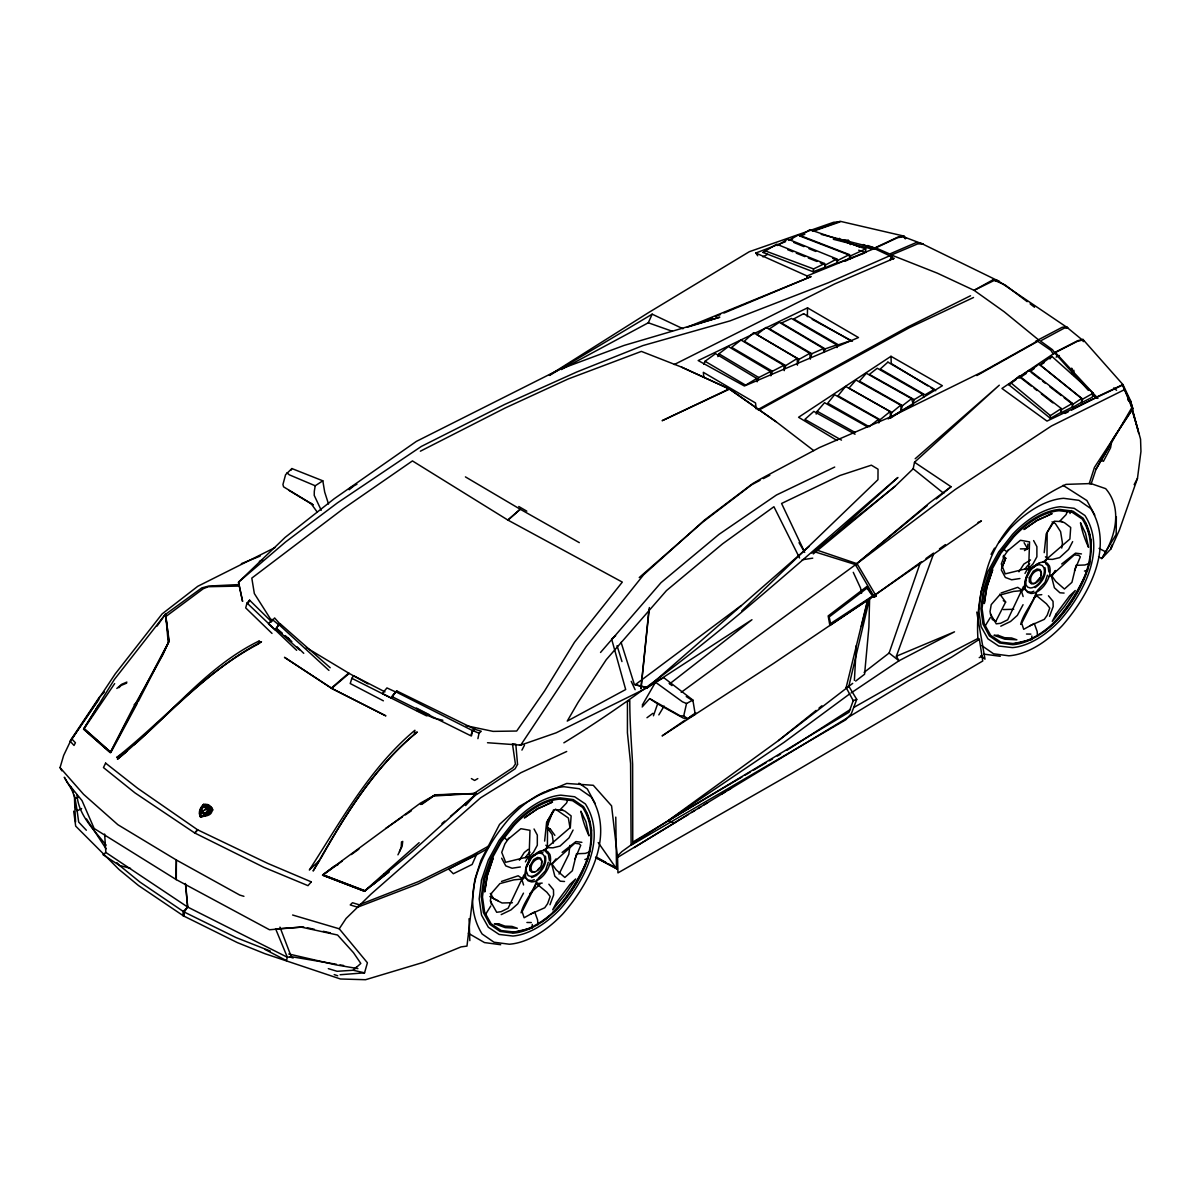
<?xml version="1.0" encoding="UTF-8"?>
<svg xmlns="http://www.w3.org/2000/svg" width="1201" height="1201" viewBox="0 0 1201 1201"><rect width="100%" height="100%" fill="white"/><g stroke="black" fill="none" stroke-linecap="round" stroke-linejoin="round"><path stroke-width="1.5" d="M185.795 885.422L187.656 907.04L184.203 912.099L184.188 916.363L138.46 885.512L118.959 869.434L75.678 826.108L73.696 811.215M1072.328 373.511L1072.343 369.863M469.831 940.653L469.051 918.705M206.407 812.191C205.221 815.104 203.554 812.492 201.918 813.377C204.755 810.84 206.242 817.145 206.407 812.191C211.256 806.622 203.329 807.612 207.953 808.633M205.011 814.683L205.806 813.452M1116.33 516.655L1116.194 534.385L1105.611 551.814L1099.035 548.392M807.342 316.719L807.537 307.861L698.186 360.555L744.395 386.001L858.475 337.541L807.537 307.861M869.629 598.038L868.893 627.132L864.585 674.226L855.682 681.087M1072.433 403.356L1072.298 407.109L1061.023 412.769L1061.549 409.631L1072.433 403.356L1029.437 370.163L1019.679 377.024L1031.239 386.016M212.487 810.525L212.022 809.864L205.896 815.014L200.252 816.53C227.364 816.155 198.09 790.603 200.282 816.14L202.158 816.71L207.263 814.773L212.337 809.669M200.972 816.92L200.747 811.185L204.35 804.88L200.387 811.11L200.297 816.38M532.103 928.208L532.283 924.425M1031.674 639.773L1031.854 636.005M856.343 645.462L854.391 680.366M1027.891 544.038L1027.606 548.767L1024.453 550.598M401.524 841.796L401.194 847.2L399.453 851.509M202.338 813.437L201.513 811.876L200.357 812.416L206.692 808.858L208.554 810.014L207.308 813.497M1081.711 398.372L1081.425 402.41L1072.343 407.529L1072.763 404.407L1081.711 398.372L1039.06 364.113L1029.632 371.214M200.597 817.13C195.868 809.354 206.137 798.23 212.097 808.543L211.631 807.883L212.787 810.165M185.404 883.471L187.656 907.04L183.198 911.529L182.897 915.612L237.393 942.62L264.851 953.669L340.483 978.995L365.539 979.716L423.428 962.331L461.049 946.898L466.979 946.088L474.86 879.402L480.82 860.622L499.556 824.396L519.267 806.441L539.324 795.002L566.737 783.457L593.294 785.304L611.579 805.871L617.569 857.439L617.945 872.902L791.609 773.519L982.748 661L979.385 639.337L977.914 638.482L948.024 654.02L853.791 707.464M544.623 841.09L546.605 822.4L552.43 812.146M1044.209 552.655L1046.176 533.98L1052.001 523.726M1061.279 408.535L1060.993 412.333L1050.41 418.368L1008.825 384.74L1019.334 375.973L1061.279 408.535L1050.395 415.621L1050.41 418.368M521.069 912.835C524.221 900.69 533.875 891.202 537.147 879.552M1020.64 624.415C1023.792 612.27 1033.46 602.782 1036.718 591.117M549.337 860.396L548.362 854.181L546.095 852.17M1048.908 571.976L1047.948 565.761L1045.681 563.749M640.944 688.638L648.96 609.417M640.959 688.638L649.366 607.556M540.015 851.314L529.01 859.511L529.986 830.311L520.874 828.69L507.077 840.1L503.309 836.902M1039.601 562.894L1028.581 571.075L1029.557 541.891L1020.46 540.27L1006.648 551.664L1002.88 548.482M569.89 845.399L568.839 854.331L559.05 874.073M402.725 841.331L402.14 846.315L397.936 854.842M1089.517 564.65L1089.953 561.257M1098.54 556.739L1101.767 558.555L1110.925 548.902L1119.407 530.046L1137.467 478.373L1140.95 451.471L1140.56 439.221L1131.927 407.694L1122.605 385.071L1046.987 421.101L1001.949 388.463L1054.673 352.929L1077.267 341.369L1082.461 340.063L1083.302 341.624M541.471 863.534L541.771 861.312M1041.042 575.114L1041.342 572.877M1061.729 548.061L1062.42 543.017L1060.603 531.668L1055.319 523.516L1052.031 521.865M414.3 734.366L414.885 730.283C369.638 768.175 340.904 821.094 309.348 869.989L319.871 860.126L313.116 871.01C341.895 820.838 371.92 769.135 417.272 731.979C375.733 765.893 346.759 812.281 320.802 858.535M208.989 807.928L208.899 807.072M212.697 809.414L212.232 808.753L210.775 810.525M209.89 808.798L207.758 806.697M206.692 808.858L207.713 809.699L207.413 808.843M813.137 271.756L813.602 268.934L824.622 263.544L824.952 267.283L813.137 271.756L763.025 252.45L776.597 244.178L824.622 263.544M328.519 504.03L324.69 492.05L322.814 480.805L315.232 485.774L314.302 491.239L314.227 495.382L321.237 510.275M849.362 254.597L837.728 260.422L837.217 263.319L849.407 258.53L849.362 254.597L798.545 234.886L788.697 240.395M806.802 277.431L807.072 275.96L874.088 248.667L897.657 237.663L903.527 236.762L922.308 243.863L999.127 281.349L994.188 280.464L974.086 290.327L937.335 273.167L891.442 255.032L828.3 282.76L730.013 320.892L642.88 345.588L576.855 371.95L504.585 404.482L421.326 446.442L337.391 502.904L285.673 541.891L238.504 582.17L242.557 601.326L238.504 582.17L285.087 537.432L334.238 498.715L416.387 441.383L559.186 369.578L624.055 345.438L719.804 317.214L687.317 327.197L811.125 276.56L723.948 313.056M692.857 700.048L686.537 703.516L683.729 715.901L687.512 718.558L695.244 714.355L692.857 700.048L663.718 677.634L655.506 682.228L642.25 705.152M205.806 814.098L204.921 813.392M471.468 735.913L472.578 730.508L474.755 729.262L481.271 731.259L479.049 733.226L477.908 738.645M563.854 742.834C685.636 668.522 789.763 569.589 897.913 477.488L813.287 553.916L895.165 486.225L913.18 468.78L914.516 462.25L999.292 385.191L915.192 458.752M1093.12 393.222L1092.174 397.291L1081.365 402.8L1082.521 399.212L1093.12 393.222L1051.731 356.277L1039.991 364.894L1082.521 399.212M867.392 600.77L846.135 687.572L853.235 700.633L849.032 712.223L632.762 842.111L632.627 764.406C631.426 742.924 629.729 721.966 629.789 700.423L627.447 701.444L627.417 732.7L630.585 763.506L631.125 845.219L845.699 719.819L851.344 713.709L856.748 699.402L848.822 686.281L869.704 597.963M890.151 260.422L891.442 255.032L893.469 259.311M861.357 626.442L867.557 601.491M836.827 258.966L825.537 264.941L824.802 267.823L837.262 262.719L836.827 258.966L787.856 239.059L777.347 245.544M270.72 620.917L249.583 600.185L247.031 603.022L245.695 607.901L272.011 633.422M548.256 862.198L545.479 870.74L538.093 878.562M1047.422 575.219L1045.05 582.32L1037.664 590.141M209.349 808.858L210.16 807.657L212.007 809.759M340.123 974.747L364.549 972.825L367.416 962.782L339.237 928.793L292.609 915.012M61.836 770.802L60.05 767.604L63.653 755.429L70.394 741.347L115.251 673.866L162.105 613.921L197.79 586.283L275.134 547.506M384.981 691.896L353.604 675.728L351.863 678.325L350.227 683.534L383.374 700.829M810.465 357.988L811.846 353.71L823.496 348.515L823.706 351.983M902.506 405.638L900.675 411.342L913.315 404.452L911.559 398.687L866.356 373.271L859.436 381.182L902.506 405.638L911.559 398.687M208.028 807.763C207.112 806.952 209.259 807.718 207.473 807.327M208.554 807.898L208.614 807.627M208.449 810.24L205.461 805.946L206.182 807.282C208.959 803.589 204.981 808.798 204.29 806.006M205.926 806.607L206.677 806.472L206.182 807.282M587.334 859.556L588.88 854.887M1096.003 469.306L1091.154 483.913L1089.277 483.508L1094.471 467.339L1132.828 408.685L1130.772 401.915L1132.828 408.685L1113.807 437.509L1096.003 469.306L1132.033 407.289M1086.905 571.121L1088.451 566.467M864.12 672.38L889.115 653.029L920.176 563.104M210.655 809.234L210.76 808.258L210.04 809.519M770.862 375.823L772.423 371.244L783.788 365.359L784.268 370.644M797.524 363.918L799.1 359.339L809.789 353.349L810.33 359.174M890.256 417.077L891.833 412.498L900.72 405.172L855.983 380.026L848.972 388.133L891.833 412.498M823.946 352.313L825.147 348.875L836.797 344.897L837.022 347.569M912.415 404.782L914.201 399.618L922.938 394.363L923.719 397.381M653.434 715.796L657.608 703.861L649.666 698.622L642.145 706.969M896.366 656.226L954.51 631.831L898.979 660.775L896.366 656.226L933.672 553.541M204.125 806.216L205.191 805.015L205.821 805.766L204.59 806.877L203.119 805.286M1001.754 568.463L1005.537 558.39L1003.451 555.372M1003.646 563.704L1005.642 558.15L1003.27 556.784M784.238 369.638L785.724 365.599L797.194 358.483L753.612 332.692L744.26 341.279L785.724 365.599M879.117 422.407L880.108 419.719L890.151 411.523L845.639 386.437L837.998 395.775L880.108 419.719M549.968 904.758L553.616 894.985L553.466 889.776L548.857 884.206M1049.554 616.338L1053.187 606.565L1053.037 601.341L1048.443 595.786M717.853 356.607L718.904 353.785L728.422 346.579L770.562 371.544L770.727 375.192M574.934 859.105L580.744 845.324L579.257 843.853L574.829 843.252L552.175 863.699L549.202 864.945M757.185 381.753L758.762 377.534L770.562 371.544M816.155 414.105L817.205 411.282L824.532 402.695L867.617 426.94M1074.505 570.67L1080.315 556.889L1078.828 555.417L1074.415 554.817L1051.746 575.279L1048.773 576.51M472.624 730.643L470.702 735.718L391.976 696.61L396.72 690.905L474.965 729.277L472.624 730.643L395.94 691.851L391.976 696.61M553.466 809.939L546.815 827.219L550.478 829.336L554.877 835.341M567.758 799.911L566.542 803.034L560.342 809.489L564.89 811.125L571.136 815.899L570.31 827.474L543.407 850.653M1067.329 511.491L1066.128 514.598L1059.913 521.054L1064.476 522.705L1070.707 527.479L1069.881 539.054L1042.993 562.218M127.321 750.805L116.617 757.561C163.861 720.06 204.125 672.485 258.065 644.171L259.386 640.824C209.89 664.829 174.941 709.085 134.242 744.74M1001.544 568.478L1005.642 558.15M703.846 364.278L705.047 361.276L715.556 353.664L756.765 378.465L756.915 381.438M1027.14 575.294L1025.459 581.824L1026.029 584.992L1027.681 587.124L1030.218 587.965A14.247 8.227 -60 0 0 1039.721 582.47L1043.894 574.678L1044.465 570.85L1043.894 567.668L1042.243 565.536L1039.721 564.71A14.247 8.227 -60 0 0 1030.218 570.19M205.236 804.34L206.167 806.667C208.358 804.625 208.629 810.014 209.304 807.477M534.28 879.672L531.518 880.663L528.17 880.048L525.392 877.901L523.981 874.838L508.128 908.211L501.087 911.694L496.689 912.28L490.338 901.035M562.924 810.09L554.667 809.624L547.596 820.929L547.401 846.585L545.689 850.578L543.392 850.173M1033.866 591.252L1031.104 592.243L1027.741 591.613L1024.963 589.466L1023.552 586.418L1007.699 619.791L1000.658 623.274L996.26 623.844L990.465 613.936M1062.51 521.654L1054.253 521.204L1047.167 532.508L1046.972 558.165L1045.26 562.158L1042.963 561.753M202.639 810.825C204.38 812.131 198.766 814.368 201.978 812.537M1069.986 513.518L1071.277 510.545M248.337 602.977L249.583 600.185M561.257 369.578L648.3 322.784L652.173 314.167L682.994 328.759M291.182 470.086L291.888 468.555L322.814 480.805M519.357 860.246L524.267 852.515L528.275 849.347M1018.943 571.811L1023.852 564.095L1030.518 559.951M858.7 250.213L865.726 252.585L865.696 248.877L850.908 255.723L849.362 259.071L864.089 253.231M490.759 906.004L485.594 914.351M990.33 617.569L985.165 625.931M138.205 701.624L169.206 641.304L165.618 615.513M205.356 805.105L204.605 805.751M586.809 861.102C578.297 879.883 567.352 897.702 552.865 912.46M1086.395 572.682C1077.252 593.099 1064.897 612.15 1048.818 627.808M992.191 619.431L995.749 621.487L1005.642 602.046L999.817 594.09M573.087 830.041L568.989 837.908L560.026 846.074L552.94 847.816L546.89 847.606M1072.658 541.621L1068.56 549.488L1059.597 557.639L1052.526 559.381L1046.461 559.186M521.925 750.1L524.462 745.251M84.295 729.007L110.912 752.381L137.334 703.246M1134.149 484.634L1137.467 478.373M523.486 893.139L517.781 903.813L510.95 909.923L501.192 914.607M1023.057 604.703L1017.352 615.377L1010.521 621.502L1000.763 626.186M206.977 806.997L207.818 806.126L209.274 808.393M207.743 807.282L208.434 806.411M71.595 738.735L75.423 742.758L74.027 745.461L70.183 741.287L71.595 738.735L99.278 697.316L104.382 692.046M991.065 554.367L994.533 548.136M525.407 861.868L528.275 856.748L530.677 856.613L526.563 865.501L525.272 876.79L522.765 879.012L513.968 879.838L499.901 883.591L491.659 893.034L490.458 900.059L491.464 904.518M1024.978 573.447L1027.846 568.328L1005.222 573.868L1001.319 563.96L1004.486 555.493L1008.48 549.653M536.907 882.45L522.12 911.679L524.131 917.759L534.685 911.904L537.568 919.831L537.988 924.755M1036.478 594.03L1021.691 623.259L1023.702 629.324L1034.256 623.469L1037.139 631.396L1037.559 636.335M93.378 714.055L98.887 704.612L83.605 729.067L110.237 752.592L132.771 708.515L162.946 654.59L168.831 641.514L165.648 613.891L114.35 679.496L83.605 729.142L110.372 752.622L168.215 642.775L165.648 613.891L157.031 626.111M1105.37 552.445L1101.767 558.555C1115.023 538.273 1123.22 508.939 1105.686 488.657L1090.883 483.553L1066.008 484.378C1029.017 501.478 995.899 532.644 985.961 573.192C979.596 594.405 976.473 616.338 977.914 638.482M1030.248 568.193L1026.134 577.08L1024.843 588.37L1022.336 590.577L1013.539 591.417L999.472 595.171L991.23 604.613L990.029 611.624L991.035 616.098M658.824 714.895L664.108 706.098M1040.156 577.471L1035.172 583.101M1051.656 576.75L1055.319 570.7M204.02 804.115C204.816 808.663 205.791 804.475 205.701 806.006L206.557 805.586L205.536 806.607M1049.989 358.964L1051.731 356.277M339.237 928.793L346.068 918.48L370.944 894.19L480.61 797.809L520.784 772.768L566.707 751.481M357.583 907.205L359.204 904.788L418.473 881.609L472.353 855.217L489.498 845.594L487.036 849.017L472.503 857.049L418.248 883.891L357.583 907.205L350.212 904.923L352.493 902.732L359.204 904.788M525.272 857.844L526.969 855.307A19.246 11.109 -60 0 1 530.076 852.14M529.791 859.871L526.458 866.401L525.888 870.245L528.11 875.559L530.632 876.385A14.247 8.227 -60 0 0 540.135 870.905L544.323 863.114L544.894 859.27L544.323 856.103L542.672 853.956L540.135 853.13A14.247 8.227 -60 0 0 530.632 858.625M1024.843 569.424L1026.54 566.887A19.246 11.109 -60 0 1 1029.662 563.704M1027.681 573.943L1029.362 571.451M114.665 683.594L84.145 728.572L110.912 752.381M508.909 838.088L504.9 843.913L501.733 852.38L505.651 862.288L528.275 856.748M70.183 741.287L98.917 699.537M291.888 468.555L285.583 474.68L282.941 484.498L283.571 486.84L313.146 504.765M330.2 667.756L280.013 623.604L275.915 628.618L299.514 649.921M205.356 807.027L206.467 805.976M998.962 542.567L1010.056 528.635A96.876 55.937 -60 0 1 1063.591 498.31L1078.918 500.322L1090.778 508.563C1114.738 547.116 1088.842 595.201 1062.42 625.481A96.876 55.937 -60 0 1 1008.885 655.806L993.557 653.794L981.682 645.553M204.59 806.877C201.588 806.186 206.617 805.646 203.72 806.712M209.484 807.898L209.424 808.919M210.25 808.018L209.334 809.159L210.355 807.763M209.89 809.579L210.821 808.423M211.106 808.678L210.64 810.225L211.541 809.084L209.785 807.357M211.271 808.768L210.31 810.059L207.233 805.841M210.505 810.18L211.361 808.979M210.926 810.78L211.871 809.009M552.175 863.699L556.033 858.91M1051.746 575.279L1055.619 570.49M204.395 806.832L205.821 805.766M395.94 691.851L396.72 690.905M271.051 622.193L274.609 617.945L279.923 623.95M600.53 652.458L661.03 582.635L718.964 534.385L776.447 495.007L834.71 467.054M537.508 870.109L539.219 868.158M540.015 884.251L529.656 893.739M465.598 805.571L476.542 793.381L433.651 796.023L421.731 804.43M855.923 565.521L857.274 564.035L856.103 563.389L815.359 549.563L814.218 551.679L854.211 564.185L855.923 565.521L874.373 597.107L876.235 596.116L857.274 564.035M200.282 816.14L204.455 815.269L211.406 810.059L211.871 810.72M528.89 857.049L533.439 852.335L537.312 845.219L537.327 835.085L534.04 828.99M1028.461 568.628L1033.01 563.9L1036.883 556.784L1036.898 546.665L1033.611 540.57M617.029 856.463L621.818 851.629L641.139 837.713M118.839 687.723L121.076 685.486L126.66 683.099M741.738 610.904L877.961 479.694L878.036 469.186L871.356 465.177L839.964 475.491L781.581 503.474L804.25 551.319M356.382 967.18L353.184 970.258L337.106 971.294L328.323 968.637M936.285 498.91L951.057 486.72L914.516 462.25M465.418 476.887L520.243 509.239L507.993 520.138L412.438 460.914L343.291 508.729L251.805 578.101L254.342 593.549L271.651 620.797M639.232 577.561L702.795 522.075L751.616 484.814L760.083 480.31M487.501 742.728L520.739 745.115L556.183 732.805L647.414 687.678L809.189 546.365M520.243 509.239L507.813 520.033L622.313 582.095L574.513 642.22L544.593 690.935L516.7 731.034L493.071 731.379L466.228 725.719M116.827 688.473L121.601 684.345L126.871 682.063M419.134 842.667L364.368 891.172L322.694 875.199L342.285 861.072M441.908 823.511L444.76 821.109M450.45 816.32L476.076 794.747L468.99 793.771L435.077 794.792L420.53 804.46M349.161 489.753L353.424 486.21M204.095 813.768L203.149 812.176C201.528 813.542 205.041 810.78 205.251 814.818M126 752.171L117.458 759.212C164.852 719.594 206.107 670.623 261.488 641.709L258.065 644.171M927.307 505.546L855.142 564.995L681.207 692.331M615.633 635.764L611.624 639.052L625.676 689.539L567.247 721.095L578.146 702.285L606.265 659.664L666.48 590.577L722.612 543.813L773.924 506.732L799.581 558.015M562.113 852.44L575.94 841.571L581.869 842.351M1061.684 564.005L1075.526 553.151L1081.455 553.931M373.106 884.627L388.839 872.016L383.9 874.223M811.846 553.091L895.165 486.225M631.846 843.958L668.266 820.613L778.503 740.552L816.11 710.407M819.007 708.08L821.889 705.768M878.396 419.359L869.179 426.715L827.744 403.176L834.62 394.709L878.396 419.359L878.802 422.947M531.488 856.688L534.16 854.572M535.496 876.099C541.741 871.836 547.161 864.014 545.434 856.193M1031.074 568.253L1033.731 566.151M1035.067 587.664C1041.327 583.416 1046.732 575.579 1045.005 567.773M388.839 872.016L364.999 890.722L322.934 874.793L334.509 866.011L337.991 864.735M669.888 683.684L751.961 619.716L647.414 687.678L635.089 684.825L741.167 605.559M134.122 704.777L136.839 702.675M542.357 921.572L549.247 916.243M1043.309 632.086L1046.056 629.94M778.503 740.552L852.71 683.369M104.637 834.049L105.838 852.47L102.956 854.662L119.53 865.456L139.811 881.984L184.203 912.099M201.498 812.116L203.044 811.381M202.534 812.492L201.393 812.597L202.489 812.176M951.057 486.72L929.544 502.844L855.142 564.995L955.185 489.528L1051.355 426.04L1124.046 389.875M1033.851 598.158L1036.718 596.011M646.979 717.733L652.924 713.319M849.572 693.983L784.148 742.278L668.266 820.613L742.053 776.942M351.323 854.557L358.859 849.137M1008.825 384.74L1016.136 379.531M685.065 720.15L662.111 735.913L773.624 663.417L875.109 594.885L921.482 561.723M925.971 558.51L933.462 553.166M939.437 548.887L945.427 544.608M875.109 594.885L981.427 520.904L978.019 522.42M385.731 828.405L402.38 816.95M405.398 814.878L411.448 810.705M689.644 716.997L695.769 712.778M851.104 692.932L898.979 660.775L889.115 653.029M1031.509 370.418L1034.196 368.587M888.109 418.924L942.395 385.716L890.992 356.307L798.575 417.272L836.977 440.467M786.895 750.31L850.548 709.326M891.187 417.663L901.411 411.087L900.72 405.172M1018.973 378.165L1026.179 373.541M979.385 639.337L951.462 657.202L907.821 681.177L674.166 822.94L669.738 821.184M207.308 809.609L204.545 809.384M1041.222 364.534L1044.149 362.672M549.442 375.117L648.645 312.545L749.349 251.685L833.719 222.245L840.009 221.93L813.602 231.087M976.818 375.568L1037.094 341.715M617.569 857.439L675.908 822.054M634.248 847.591L688.428 814.443M691.611 812.492L694.794 810.54M697.991 808.588L701.174 806.652M704.356 804.7L707.554 802.748M721.891 793.966L725.074 792.029M728.256 790.078L731.454 788.126M652.173 314.167L549.563 375.418M756.765 378.465L745.641 385.146L705.047 361.276M745.251 775.05L750.07 772.198M753.282 770.306L766.103 762.71M769.316 760.803L772.528 758.912M777.332 756.06L780.545 754.168M206.767 806.772L205.896 806.772M477.818 778.593L474.605 780.455L471.377 778.578M1082.461 340.063L1067.073 327.438L997.671 280.509L993.032 279.788L974.086 290.327L1004.201 311.78L1038.985 340.213L982.508 371.785L893.814 415.456L819.487 447.538L761.449 478.523L752.727 483.583L704.627 519.958L643.616 574.769L586.208 646.558L520.739 745.115L519.478 745.01M259.386 561.452L262.644 559.636M757.861 409.601L908.061 326.852L970.528 295.761M758.567 410.307L909.472 327.663L973.531 297.488M201.873 812.777L202.969 812.341M349.956 487.981L356.937 484.228M206.902 808.483L207.668 808.468M762.86 256.834L767.739 254.297M763.326 478.629L769.811 475.266M81.638 808.558L77.134 810.885L78.696 822.1L86.352 830.236M1065.062 413.444L1068.335 411.763M1071.607 410.081L1096.138 397.471L1093.375 395.835M420.365 451.201L505.186 407.98L568.238 378.946L641.379 351.398L681.567 367.116L729.607 389.064L662.126 420.71L729.217 388.839L776.041 421.671L813.753 450.63M674.331 364.504L834.62 283.946L894.295 258.245M1056.129 357.102L1059.357 355.526M1030.008 625.721L1044.315 619.341L1047.212 615.212L1049.764 608.036L1046.476 603.818L1035.998 595.201L1041.777 594.675M530.437 914.156L544.744 907.761L547.626 903.647L550.178 896.471L546.89 892.253L536.427 883.621L542.206 883.095M846.135 687.572L848.822 686.281M1122.92 384.56L1096.648 397.036L1055.139 352.268L1077.732 340.709L1082.927 339.403L1122.92 384.56L1130.952 401.569L1128.309 399.062M845.114 261.202L853.175 257.434M205.536 813.993L204.515 812.852M979.22 657.623L982.478 656.136M1001.094 592.979L1017.757 587.334L1022.336 590.577M501.523 881.414L518.186 875.769L522.765 879.012M763.025 252.45L766.463 250.964M706.849 320.217L711.968 318.07M715.391 316.644L720.525 314.497M241.386 563.659L260.167 556.093M757.711 255.768L755.834 253.006L785.574 241.656M789.072 240.32L792.57 238.984M799.581 236.312L804.82 234.315M814.218 550.764L817.656 549.488M1036.403 564.605L1039.075 563.644M531.488 877.556L534.16 876.58M74.417 795.287L74.747 805.511L77.134 810.885L75.093 798.485L78.38 797.299M1089.487 563.359L1084.893 564.98L1076.081 565.341L1071.923 582.335L1064.431 589.03L1055.709 581.389L1051.1 574.919L1054.403 587.769L1059.913 592.784L1064.086 593.069M589.916 851.779L585.322 853.401L576.51 853.776L572.352 870.755L564.86 877.466L556.138 869.824L551.514 863.354L554.832 876.19L560.327 881.204L564.515 881.489M812.296 231.042L840.115 221.284L903.993 236.102L905.809 238.218M853.235 700.633L856.748 699.402M1035.502 341.309L1038.985 340.213M874.088 248.667L872.527 249.117L833.359 239.299M1084.458 571.045L1087.701 570.22M584.887 859.481L588.115 858.655M1030.128 639.893L1010.281 644.337M530.542 928.313L512.512 932.441M206.452 806.351L208.419 809.294M802.253 559.771L812.732 558.165M336.4 964.283L291.243 956.657L287.354 957.257L187.656 907.04L105.838 852.47M903.993 236.102L898.123 237.002L874.568 248.006L821.214 234.375M1019.934 578.537L1011.647 579.798L1005.342 577.456L1001.244 569.784M520.363 866.972L512.076 868.233L505.771 865.876L501.658 858.205M277.326 928.793L303.793 926.992M1034.271 583.551L1031.509 582.98C1028.431 578.011 1033.596 570.25 1039.225 570.22L1041.222 572.036M1003.375 609.568L1013.734 609.282M534.7 871.986L531.938 871.416C528.86 866.446 534.025 858.67 539.639 858.64L541.651 860.471M512.422 902.717L502.048 902.987L493.821 898.858L490.308 893.439M206.812 805.646L209.334 809.159M1020.34 548.902L1027.606 548.767L1024.093 542.687M873.187 596.131L876.235 596.116M871.325 597.122L874.373 597.107M683.729 715.901L680.216 715.841L649.666 698.622M1026.495 634.038L1030.878 634.113M526.909 922.473L531.307 922.548M847.275 240.2L840.039 239.63L839.364 238.323M687.512 718.558L683.309 718.078L657.608 703.861M984.069 654.155L1000.268 656.286M500.697 944.722L484.483 942.575L468.36 933.267M539.504 852.064L542.897 852.545M340.003 964.898L343.621 965.499M357.913 968.607L335.77 964.838L288.78 953.984M307.321 927.773L314.377 929.334M323.204 931.285L330.275 932.862M364.549 972.825L353.184 970.258L360.81 963.442L353.484 952.678L337.571 935.024L301.121 927.082L269.504 929.754L175.992 879.462L176.367 860.006L117.878 824.712L83.545 794.296L60.05 767.604M442.869 720.255L433.876 718.153L416.792 710.497M210.806 807.027L211.271 807.688L203.194 804.61M647.414 687.678L634.338 684.405L621.082 642.325M130.519 868.368L119.53 865.456L116.977 862.753M243.923 896.321L239.735 895.06L176.367 860.006L176.292 879.627L94.173 828.525L81.998 800.572L67.466 782.722L64.284 777.242L72 790.153L75.093 798.485M183.198 911.529L236.102 937.591L270.33 951.087M289.666 956.927L293.179 957.993M334.193 974.581L337.706 975.782M865.696 248.877L809.894 229.691L799.851 236.012L850.908 255.723M867.753 245.514L876.4 248.577M867.422 246.265L876.054 249.313M648.3 322.784L672.41 331.326M764.617 250.634L813.602 268.934M322.934 874.793L364.849 890.977M863.129 244.524L875.259 249.343M787.676 249.703L792.84 251.775M796.278 253.171L804.88 256.624M808.333 258.02L816.935 261.473M820.373 262.869L825.537 264.941M793.771 242.467L803.904 246.61M808.979 248.682L815.749 251.444M832.653 258.35L837.728 260.422M686.537 703.516L682.498 701.834L655.506 682.228M849.122 242.632L859.315 246.911M472.578 730.508L479.049 733.226M315.232 485.774L289.306 474.83L286.979 472.834M993.122 279.758L1005.117 284.952L1027.185 301.661M755.834 253.006L807.072 275.96M681.567 367.116L729.262 388.989L776.041 421.671M351.863 678.325L426.535 715.841L429.583 714.85L416.357 708.05M489.828 896.562L498.055 900.69M265.061 949.481L286.439 960.605L287.354 957.257L275.554 928.688M595.921 857.574L617.404 868.848L609.237 864.27M595.516 857.499L616.593 868.818L598.203 842.547M812.176 319.346L852.44 341.234M855.022 434.237L813.813 411.403L804.91 419.374L841.481 440.106M368.106 683.894L348.665 673.115L331.281 688.158L385.896 715.886L332.752 688.999L284.472 657.322L331.671 688.383L349.221 673.431L306.285 647.609M817.205 411.282L855.187 432.525M914.201 399.618L869.374 374.412L877.24 368.242L922.938 394.363M596.191 856.959L605.98 862.438M520.063 509.134L579.317 542.642M526.804 511.161L518.757 506.507M1063.05 485.324L1086.905 500.547L1094.787 515.124M1003.165 557.009L1005.537 558.39M1003.27 600.68L1005.642 602.046M210.956 807.793L211.421 808.453L203.66 804.61M210.07 808.618L207.863 805.646M206.677 807.312L207.938 806.186M209.605 809.069L211.106 810.885M208.058 808.288L208.779 806.607M836.797 344.897L791.414 318.43L781.506 322.994L825.147 348.875M799.1 359.339L756.885 334.599L766.088 327.438L809.789 353.349M772.423 371.244L731.649 347.329L740.957 340.003L783.788 365.359M811.846 353.71L769.496 328.834L779.314 322.333L823.496 348.515M550.478 829.336L546.71 827.114L552.175 834.575L553.406 843.087M718.904 353.785L758.762 377.534M289.126 490.488L312.861 504.78M927.773 385.866L891.247 363.528L890.992 356.307M930.94 387.818L935.714 390.73M686.251 696.535L692.512 700.573M555.553 809.189L568.358 818.001L570.04 828.014M578.957 783.172L587.319 788.982L595.201 803.559M1030.128 303.883L1034.541 307.231M1093.195 395.024L1097.654 398.387M1031.074 372.325L1039.706 378.961M1042.573 381.167L1045.455 383.389M1049.764 386.707L1061.264 395.549M1064.146 397.771L1072.763 404.407M1034.121 388.268L1037.003 390.52M1041.342 393.898L1052.887 402.89M980.632 655.746L985 659.154L976.773 612.09M669.122 683.369L671.944 685.591M1092.054 393.688L1097.744 398.207M913.18 468.78L943.761 493.371M1010.852 382.819L1050.395 415.621M276.665 628.438L282.31 633.182M285.147 635.554L289.396 639.112M1113.762 387.908L1116.555 390.28M991.681 617.96L995.749 621.487M1045.425 556.799L1046.972 558.165M545.855 845.234L547.401 846.585M278.947 624.61L328.939 670.398M247.031 603.022L296.662 650.311M1127.754 399.813L1130.381 402.335L1138.743 433.501M287.895 637.776L291.858 641.664M297.142 646.844L303.748 653.329M1088.361 390.37L1054.673 352.929M903.527 236.762L905.344 238.879M106.078 845.144C94.098 829.801 78.35 815.314 76.969 794.657M310.549 502.844L317.124 511.971M211.541 809.084L212.367 810.105M209.199 806.937L209.95 807.853M210.971 809.594L210.505 808.934L210.31 809.864M206.377 805.481L208.569 808.573M205.191 805.015L208.554 810.014M206.437 807.823L206.962 808.588M207.713 809.699L208.178 810.36L206.842 808.949M203.569 804.34L205.776 807.177M206.317 807.973L208.223 810.525M204.185 805.871L204.981 806.937M208.779 812.687L209.454 813.662M202.609 805.346L203.66 806.667M206.437 812.371L207.037 813.632M201.798 806.532L202.504 807.447M204.335 813.062L205.416 814.743M202.804 812.371L203.96 813.678M201.993 811.486L203.539 813.527M201.708 811.621L203.344 813.617M201.873 811.981L202.684 813.257M201.077 812.056L202.098 813.482M200.852 812.146L201.918 813.377M200.042 811.711L201.167 813.377M200.357 812.416L200.972 813.332M199.501 813.272L200.402 814.428M199.831 815.719L200.717 817.19M86.517 819.007L106.093 848.792M799.025 542.702L804.715 552.385M1082.927 339.403L1083.767 340.964M70.649 786.58L73.621 792.18M631.216 681.357L635.119 689.689M853.265 572.322L860.547 588.055L861.552 593.309M1122.605 385.071L1130.381 402.335M848.251 239.99L849.677 243.353M1085.719 523.005L1090.088 536.021M586.839 813.077L590.111 822.835M279.953 927.112L291.243 956.657M849.077 241.251L850.323 244.599M1131.807 409.571L1137.707 428.667M1021.45 591.057L1023.147 596.552M617.074 645.673L621.968 661.556M521.865 879.477L523.561 884.987M1071.923 368.947L1072.403 372.64M891.442 255.032L891.893 258.425M756.195 408.971L755.534 402.966L703.336 372.325L703.801 376.994M1073.784 370.178L1074.31 375.763M1071.712 368.152L1072.073 373.556M1090.868 539.219L1091.078 542.597M591.297 827.639L591.508 831.017M890.151 411.523L890.542 418.293M74.747 805.511L75.588 822.009M797.194 358.483L797.434 365.149M615.768 817.115L616.518 868.608M544.954 791.744A96.876 55.937 -60 0 0 510.485 817.07C484.048 847.336 458.166 895.436 482.111 933.988L493.986 942.215L509.314 944.226A96.876 55.937 -60 0 0 562.834 913.901C589.271 883.636 615.152 835.536 591.207 796.984L579.332 788.757L564.005 786.73A96.876 55.937 -60 0 0 546.47 791.099M481.526 880.018L479.184 898.888L481.526 915.087L488.342 927.262L499.091 934.438L512.902 936.044A86.727 50.067 -60 0 0 560.822 908.376C584.226 881.264 607.301 838.088 585.382 803.934L574.633 796.758L560.822 795.152A86.727 50.067 -60 0 0 512.902 822.82L499.091 840.37L488.342 859.961L481.526 880.018M484.664 879.192L482.472 897.012L484.664 912.28L491.104 923.764L501.237 930.535L514.268 932.051A81.803 47.229 -60 0 0 559.471 905.944C581.539 880.378 603.307 839.649 582.635 807.432L572.487 800.662L559.471 799.145A81.803 47.229 -60 0 0 514.268 825.237L501.237 841.796L491.104 860.276L484.664 879.192M981.097 591.583L978.77 610.468L981.097 626.652L987.928 638.827L998.677 646.018L1012.488 647.624A86.727 50.067 -60 0 0 1060.393 619.956C1083.797 592.844 1106.872 549.653 1084.953 515.514L1074.204 508.323L1060.393 506.717A86.727 50.067 -60 0 0 1012.488 534.385L998.677 551.935L987.928 571.526L981.097 591.583M984.25 590.772L982.043 608.577L984.25 623.844L990.675 635.329L1000.808 642.1L1013.839 643.616A81.803 47.229 -60 0 0 1059.042 617.524C1081.11 591.958 1102.878 551.214 1082.206 519.012L1072.058 512.242L1059.042 510.725A81.803 47.229 -60 0 0 1013.839 536.817L1000.808 553.376L990.675 571.856L984.25 590.772M483.703 878.652L481.301 896.847L483.387 912.49L489.798 924.335L499.991 931.406L513.157 933.147A83.229 48.055 -60 0 0 559.156 907.085C581.869 881.084 604.103 839.754 583.521 806.637L573.327 799.566L560.161 797.824A83.229 48.055 -60 0 0 514.163 823.886L500.832 840.64L490.398 859.406L483.703 878.652M983.274 590.231L980.887 608.412L982.973 624.07L989.369 635.914L999.562 642.985L1012.743 644.712A83.229 48.055 -60 0 0 1058.727 618.65C1081.44 592.648 1103.674 551.319 1083.107 518.201L1072.898 511.131L1059.732 509.404A83.229 48.055 -60 0 0 1013.749 535.466L1000.403 552.205L989.969 570.97L983.274 590.231M529.716 866.206L529.716 870.32L531.968 872.346C538.633 872.632 544.458 863.834 540.585 858.069L537.508 857.439L533.679 859.631L529.716 866.206M1029.302 577.771L1029.302 581.885L1031.539 583.926C1038.204 584.196 1044.029 575.399 1040.156 569.649L1037.079 569.004L1033.265 571.211L1029.302 577.771M239.344 584.542L239.134 586.073L208.238 586.719L203.254 588.745L165.513 616.789L165.348 614.462L201.813 587.889L208.719 586.058L239.344 584.542M485.594 885.632L484.724 891.983L487.351 875.214L493.101 858.13L487.261 875.784L485.594 885.632M985.165 597.212L984.295 603.563L986.922 586.779L992.672 569.694L986.832 587.364L985.165 597.212M525.798 868.413L525.017 873.592L525.798 877.886L528.02 880.768L531.442 881.894A19.246 11.109 -60 0 0 544.278 874.478C548.542 868.893 552.07 861.597 549.923 854.481L547.686 851.599L544.278 850.473A19.246 11.109 -60 0 0 531.442 857.889L525.798 868.413M1025.369 579.978L1024.588 585.172L1025.369 589.466L1027.591 592.333L1031.013 593.459A19.246 11.109 -60 0 0 1043.849 586.043C1048.113 580.473 1051.641 573.177 1049.494 566.046L1047.272 563.179L1043.849 562.053A19.246 11.109 -60 0 0 1031.013 569.469L1025.369 579.978M1111.435 442.794L1110.565 447.823L1103.434 461.304L1101.182 460.373L1111.435 442.794M1111.886 545.299L1110.925 548.902L1111.901 545.269M476.722 854.181L472.143 864.465L453.332 873.743L448.694 869.149L476.722 854.181M105.613 763.13L103.466 767.574L134.992 792.9L194.832 833.059L197.7 829.876L137.71 788.321L105.613 763.13M556.483 902.536L552.7 909.818L565.161 894.565L575.684 878.967L569.98 884.386L556.483 902.536M1056.054 614.116L1052.271 621.382L1064.732 606.13L1075.255 590.532L1069.551 595.951L1056.054 614.116M517.541 764.361L515.109 768.775L476.917 794.341L472.834 794.221L512.992 767.574L515.409 764.061L512.452 743.869L515.814 744.17L517.541 764.361M278.587 624.625L275.299 630.045L268.499 623.98L271.966 619.296L278.587 624.625M395.519 691.911L391.391 698.066L382.323 693.532L386.947 687.918L395.519 691.911M311.284 881.864L307.996 885.662L263.92 867.332L194.652 832.954L197.534 829.771L267.733 863.399L311.284 881.864M476.572 793.411L412.303 851.524L364.534 891.322L322.453 875.109L420.32 803.199L434.852 795.092L476.572 793.411M887.884 362.147L880.273 368.992L925.025 394.829L934.498 389.274L887.884 362.147M1038.565 339.688L1037.184 340.874L1050.95 350.407L1053.172 353.98L1055.033 353.184L1052.466 349.701L1040.411 340.979L1064.476 328.038L1068.079 328.263L1066.698 326.672L1062.119 327.318L1038.565 339.688M866.792 586.553L828.165 615.933L829.876 625.496L873.547 596.236L866.792 586.553M867.017 588.13L829.185 616.939L830.582 623.544L872.542 596.056L867.017 588.13M529.701 814.098L524.372 817.941L537.057 809.159L552.55 802.028L537.853 808.603L529.701 814.098M1029.272 525.678L1023.958 529.506L1036.628 520.724L1052.121 513.593L1037.424 520.183L1029.272 525.678M803.604 313.701L793.651 318.986L838.403 344.807L850.743 340.694L803.604 313.701M891.667 254.882L889.701 255.738L875.439 249.072L871.821 249.268L877.195 248.502L889.731 253.981L916.333 242.512L923.254 243.863L917.639 243.908L891.667 254.882M998.121 635.329L994.008 635.284L1004.802 639.202L1016.887 639.818L1011.587 637.971L1004.606 637.701L998.121 635.329M498.55 923.764L494.437 923.719L505.216 927.622L517.301 928.253L512.001 926.406L505.02 926.136L498.55 923.764M1088.511 547.221C1084.818 539.474 1082.071 531.067 1080.48 522.735L1085.509 533.289L1088.511 547.221M588.94 835.656C585.232 827.909 582.5 819.487 580.894 811.155L585.938 821.724L588.94 835.656"/></g></svg>
